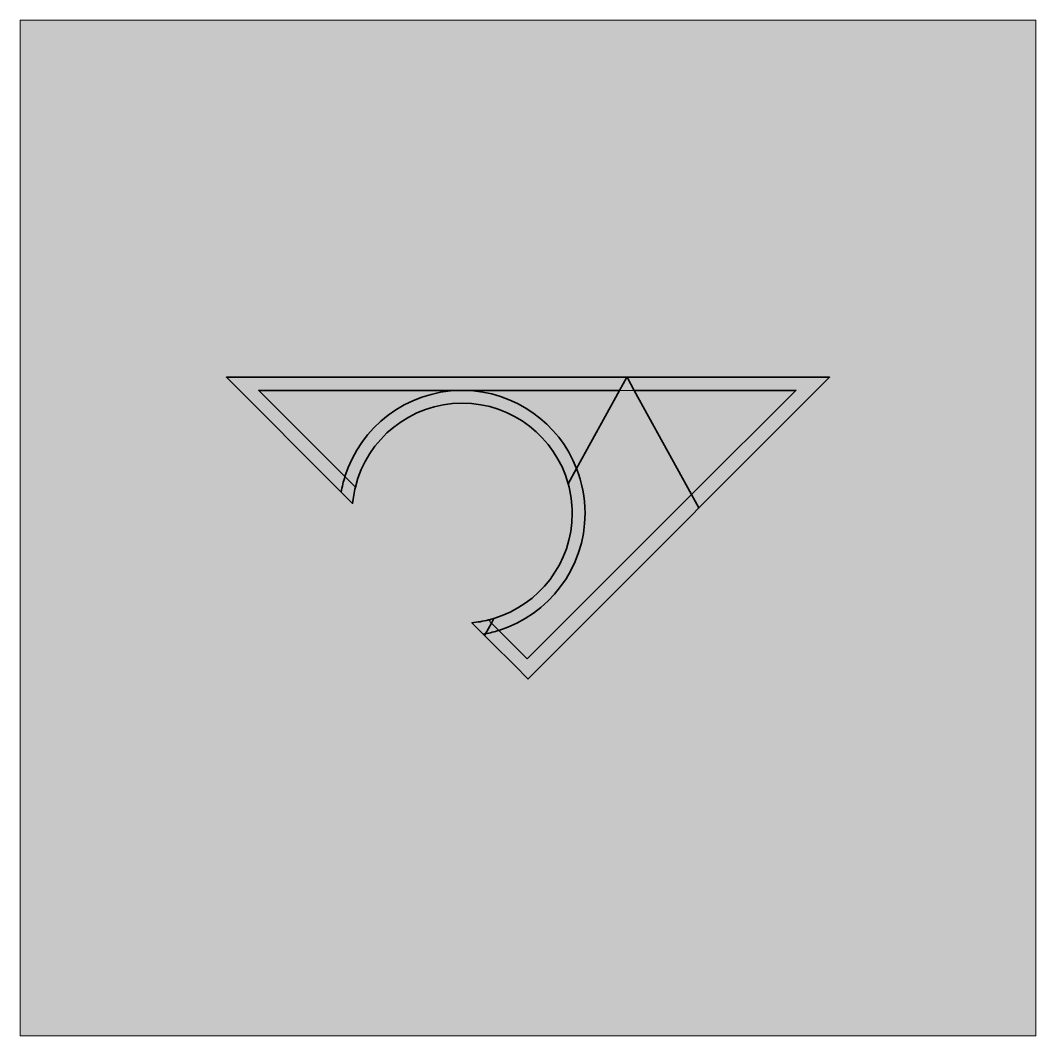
# Model space of a CAD drawing. Header units: inches. Extents: x 2 to 1085, y -1083 to 0.
import ezdxf

# ---------------------------------------------------------------- set-up
doc = ezdxf.new("R2010")
doc.units = ezdxf.units.IN
doc.header["$MEASUREMENT"] = 0
doc.layers.add('Layer 1', color=7, linetype='Continuous')

# ---------------------------------------------------------------- blocks, each defined once
blk = doc.blocks.new('block 3')
at = {"layer": 'Layer 1', "color": 18, "lineweight": 35, "true_color": 0x000000}
blk.add_lwpolyline([(718, -505.9), (656.8, -394.8), (829.2, -394.8), (718, -505.9)], dxfattribs=at)
for points, knots in [([(648.9, -380.8), (648.9, -380.8), (221.7, -380.8), (221.7, -380.8), (221.7, -380.8), (344.2, -503.2), (344.2, -503.2), (344.2, -503.2), (356.4, -515.4), (356.4, -515.4), (356.9, -509.4), (357.9, -503.6), (359.3, -497.9), (371.8, -446.5), (418.1, -408.4), (473.3, -408.4), (527.2, -408.4), (572.6, -444.8), (586.3, -494.4), (586.3, -494.4), (586.3, -494.4), (586.3, -494.4), (589.1, -504.4), (590.6, -514.9), (590.6, -525.8), (590.6, -578.8), (555.4, -623.6), (507.1, -638.1), (507.1, -638.1), (507.1, -638.1), (507.1, -638.1), (505.2, -638.7), (503.2, -639.3), (501.2, -639.7), (501.2, -639.7), (501.2, -639.7), (501.2, -639.7), (495.5, -641.1), (489.6, -642.1), (483.6, -642.6), (483.6, -642.6), (495.8, -654.8), (495.8, -654.8), (495.8, -654.8), (497.2, -656.2), (497.2, -656.2), (497.2, -656.2), (505, -664), (505, -664), (505, -664), (529.3, -688.4), (529.3, -688.4), (529.3, -688.4), (543.3, -702.4), (543.3, -702.4), (543.3, -702.4), (543.5, -702.5), (543.5, -702.5), (543.5, -702.5), (543.6, -702.4), (543.6, -702.4), (543.6, -702.4), (718.6, -527.4), (718.6, -527.4), (718.6, -527.4), (725.8, -520.1), (725.8, -520.1), (725.8, -520.1), (865.2, -380.8), (865.2, -380.8), (865.2, -380.8), (648.9, -380.8), (648.9, -380.8)], [0, 0, 0, 0, 1, 1, 1, 2, 2, 2, 3, 3, 3, 4, 4, 4, 5, 5, 5, 6, 6, 6, 7, 7, 7, 8, 8, 8, 9, 9, 9, 10, 10, 10, 11, 11, 11, 12, 12, 12, 13, 13, 13, 14, 14, 14, 15, 15, 15, 16, 16, 16, 17, 17, 17, 18, 18, 18, 19, 19, 19, 20, 20, 20, 21, 21, 21, 22, 22, 22, 23, 23, 23, 24, 24, 24, 24]), ([(348.2, -486.7), (348.2, -486.7), (256.2, -394.8), (256.2, -394.8), (256.2, -394.8), (471.6, -394.8), (471.6, -394.8), (413.5, -395.5), (364.6, -434), (348.2, -486.7)], [0, 0, 0, 0, 1, 1, 1, 2, 2, 2, 3, 3, 3, 3]), ([(475, -394.8), (475, -394.8), (641.2, -394.8), (641.2, -394.8), (641.2, -394.8), (595.3, -478.1), (595.3, -478.1), (576.4, -429.8), (529.8, -395.5), (475, -394.8)], [0, 0, 0, 0, 1, 1, 1, 2, 2, 2, 3, 3, 3, 3])]:
    blk.add_open_spline(points, degree=3, knots=knots, dxfattribs=at)
blk = doc.blocks.new('block 2')
at = {"layer": 'Layer 1', "lineweight": 0}
for points in [[(221.7, -380.8), (865.2, -380.8)], [(543.6, -702.4), (543.3, -702.4)]]:
    blk.add_lwpolyline(points, dxfattribs=at)
at = {"layer": 'Layer 1', "color": 18, "lineweight": 35, "true_color": 0x000000}
for points, knots in [([(718, -505.9), (718, -505.9), (656.8, -394.8), (656.8, -394.8), (656.8, -394.8), (649.1, -380.8), (649.1, -380.8), (649.1, -380.8), (649, -380.6), (649, -380.6), (649, -380.6), (648.9, -380.8), (648.9, -380.8), (648.9, -380.8), (641.2, -394.8), (641.2, -394.8), (641.2, -394.8), (595.3, -478.1), (595.3, -478.1), (595.3, -478.1), (586.3, -494.4), (586.3, -494.4), (586.3, -494.4), (586.3, -494.4), (586.3, -494.4), (589.1, -504.4), (590.6, -514.9), (590.6, -525.8), (590.6, -578.8), (555.4, -623.6), (507.1, -638.1), (507.1, -638.1), (507.1, -638.1), (507.1, -638.1), (507.1, -638.1), (504.4, -643), (504.4, -643), (504.4, -643), (498.2, -654.4), (498.2, -654.4), (498.2, -654.4), (497.2, -656.2), (497.2, -656.2), (497.2, -656.2), (505, -664), (505, -664), (505, -664), (529.3, -688.4), (529.3, -688.4), (529.3, -688.4), (543.3, -702.4), (543.3, -702.4), (543.3, -702.4), (543.6, -702.4), (543.6, -702.4), (543.6, -702.4), (718.6, -527.4), (718.6, -527.4), (718.6, -527.4), (725.8, -520.1), (725.8, -520.1), (725.8, -520.1), (718, -505.9), (718, -505.9)], [0, 0, 0, 0, 1, 1, 1, 2, 2, 2, 3, 3, 3, 4, 4, 4, 5, 5, 5, 6, 6, 6, 7, 7, 7, 8, 8, 8, 9, 9, 9, 10, 10, 10, 11, 11, 11, 12, 12, 12, 13, 13, 13, 14, 14, 14, 15, 15, 15, 16, 16, 16, 17, 17, 17, 18, 18, 18, 19, 19, 19, 20, 20, 20, 21, 21, 21, 21]), ([(604.3, -525.8), (604.3, -584.5), (565.6, -634.2), (512.3, -650.8), (507.7, -652.3), (503, -653.5), (498.2, -654.4), (497.4, -654.5), (496.6, -654.7), (495.8, -654.8), (495.8, -654.8), (483.6, -642.6), (483.6, -642.6), (489.6, -642.1), (495.5, -641.1), (501.2, -639.7), (501.2, -639.7), (501.2, -639.7), (501.2, -639.7), (503.2, -639.3), (505.2, -638.7), (507.1, -638.1), (507.1, -638.1), (507.1, -638.1), (507.1, -638.1), (555.4, -623.6), (590.6, -578.8), (590.6, -525.8), (590.6, -514.9), (589.1, -504.4), (586.3, -494.4), (586.3, -494.4), (586.3, -494.4), (586.3, -494.4), (572.6, -444.8), (527.2, -408.4), (473.3, -408.4), (418.1, -408.4), (371.8, -446.5), (359.3, -497.9), (357.9, -503.6), (356.9, -509.4), (356.4, -515.4), (356.4, -515.4), (344.2, -503.2), (344.2, -503.2), (345.2, -497.6), (346.5, -492.1), (348.2, -486.8), (348.2, -486.8), (348.2, -486.7), (348.2, -486.7), (364.6, -434), (413.5, -395.5), (471.6, -394.8), (471.6, -394.8), (472.2, -394.8), (472.2, -394.8), (472.3, -394.8), (472.5, -394.8), (472.6, -394.8), (472.8, -394.8), (473, -394.8), (473.3, -394.8), (473.5, -394.8), (473.7, -394.8), (473.9, -394.8), (474, -394.8), (474.2, -394.8), (474.3, -394.8), (474.3, -394.8), (475, -394.8), (475, -394.8), (529.8, -395.5), (576.4, -429.8), (595.3, -478.1), (601.1, -492.9), (604.3, -508.9), (604.3, -525.8)], [0, 0, 0, 0, 1, 1, 1, 2, 2, 2, 3, 3, 3, 4, 4, 4, 5, 5, 5, 6, 6, 6, 7, 7, 7, 8, 8, 8, 9, 9, 9, 10, 10, 10, 11, 11, 11, 12, 12, 12, 13, 13, 13, 14, 14, 14, 15, 15, 15, 16, 16, 16, 17, 17, 17, 18, 18, 18, 19, 19, 19, 20, 20, 20, 21, 21, 21, 22, 22, 22, 23, 23, 23, 24, 24, 24, 25, 25, 25, 26, 26, 26, 26])]:
    blk.add_open_spline(points, degree=3, knots=knots, dxfattribs=at)
at = {"layer": 'Layer 1', "lineweight": 0}
blk.add_open_spline([(718, -505.9), (718, -505.9), (542.7, -681.3), (542.7, -681.3), (542.7, -681.3), (504.4, -643), (504.4, -643), (504.4, -643), (501.2, -639.7), (501.2, -639.7), (503.2, -639.3), (505.2, -638.7), (507.1, -638.1), (507.1, -638.1), (507.1, -638.1), (507.1, -638.1), (555.4, -623.6), (590.6, -578.8), (590.6, -525.8), (590.6, -514.9), (589.1, -504.4), (586.3, -494.4), (586.3, -494.4), (586.3, -494.4), (586.3, -494.4), (572.6, -444.8), (527.2, -408.4), (473.3, -408.4), (418.1, -408.4), (371.8, -446.5), (359.3, -497.9), (359.3, -497.9), (348.2, -486.8), (348.2, -486.8), (348.2, -486.8), (348.2, -486.7), (348.2, -486.7), (364.6, -434), (413.5, -395.5), (471.6, -394.8), (471.6, -394.8), (472.2, -394.8), (472.2, -394.8), (472.3, -394.8), (472.5, -394.8), (472.6, -394.8), (472.6, -394.8), (473.9, -394.8), (473.9, -394.8), (474, -394.8), (474.2, -394.8), (474.3, -394.8), (474.3, -394.8), (475, -394.8), (475, -394.8), (529.8, -395.5), (576.4, -429.8), (595.3, -478.1), (595.3, -478.1), (641.2, -394.8), (641.2, -394.8), (641.2, -394.8), (656.8, -394.8), (656.8, -394.8), (656.8, -394.8), (718, -505.9), (718, -505.9)], degree=3, knots=[0, 0, 0, 0, 1, 1, 1, 2, 2, 2, 3, 3, 3, 4, 4, 4, 5, 5, 5, 6, 6, 6, 7, 7, 7, 8, 8, 8, 9, 9, 9, 10, 10, 10, 11, 11, 11, 12, 12, 12, 13, 13, 13, 14, 14, 14, 15, 15, 15, 16, 16, 16, 17, 17, 17, 18, 18, 18, 19, 19, 19, 20, 20, 20, 21, 21, 21, 22, 22, 22, 22], dxfattribs=at)
at = {"layer": 'Layer 1'}
blk.add_blockref('block 3', (0, 0), dxfattribs=at)

msp = doc.modelspace()

# ---------------------------------------------------------------- hatches: boundary and pattern name
at = {"layer": 'Layer 1', "true_color": 0xffffff}
h = msp.add_hatch(color=7, dxfattribs=at)
h.dxf.hatch_style = 2
h.paths.add_polyline_path([(1085, -1083.1), (1.9, -1083.1), (1.9, 0), (1085, 0)])

# ---------------------------------------------------------------- linework, layer by layer
at = {"layer": 'Layer 1', "lineweight": 0}
msp.add_lwpolyline([(1085, -1083.1), (1.9, -1083.1), (1.9, 0), (1085, 0), (1085, -1083.1)], dxfattribs=at)

# ---------------------------------------------------------------- block references
at = {"layer": 'Layer 1'}
msp.add_blockref('block 2', (0, 0), dxfattribs=at)

doc.saveas('drawing.dxf')
